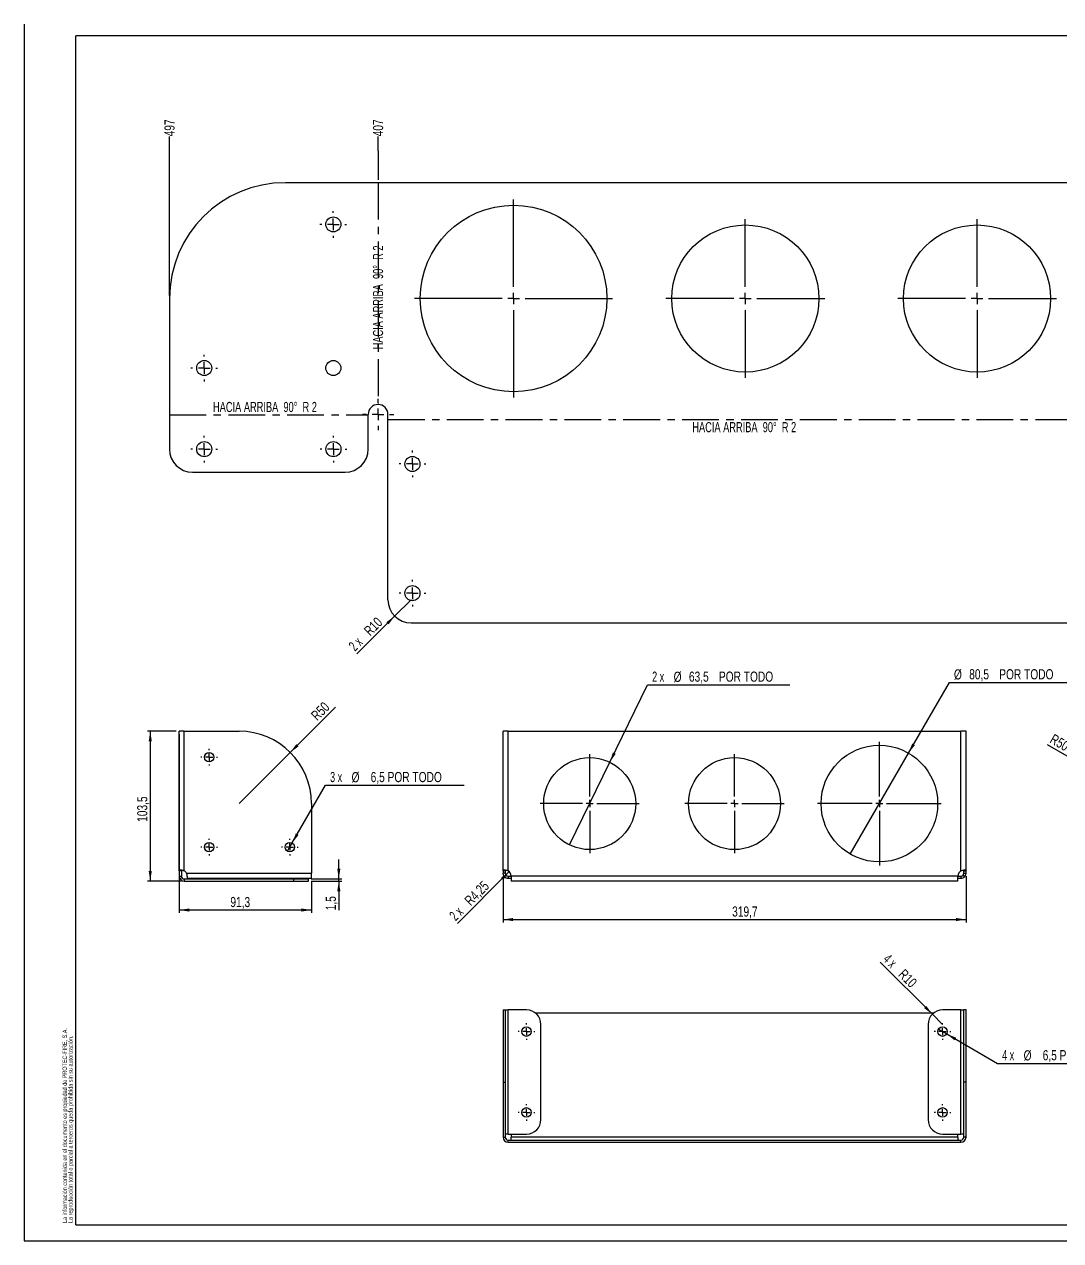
# Model space of a CAD drawing. Extents: x 0 to 1312, y -77 to 420.
# Drawn here: x 0 to 357.8, y 0 to 420 of the extents above; entities that cross this region are included whole.
import ezdxf

# ---------------------------------------------------------------- set-up
doc = ezdxf.new("R2010")
doc.units = 0
doc.linetypes.add('CENTERX2', pattern=[20.32, 12.7, -2.54, 2.54, -2.54])
doc.layers.get('0').update_dxf_attribs({"linetype": 'CONTINUOUS'})
doc.layers.add('FORMATO', color=7, linetype='CONTINUOUS')
doc.styles.add('SLDTEXTSTYLE0', font='TXT', dxfattribs={"width": 0.75})
doc.styles.add('SLDTEXTSTYLE2', font='TXT', dxfattribs={"width": 0.666667})
doc.styles.add('SLDTEXTSTYLE3', font='TXT', dxfattribs={"width": 0.681818})
doc.dimstyles.new('SLDDIMSTYLE1', dxfattribs={"dimtxt": 3.5, "dimasz": 3.5, "dimexe": 0, "dimexo": 0.0625, "dimgap": 0.875, "dimtad": 0, "dimtih": 1, "dimtoh": 1, "dimdec": 1, "dimlfac": 1.25, "dimrnd": 1e-09, "dimzin": 12, "dimdsep": 46, "dimtxsty": 'SLDTEXTSTYLE0', "dimblk1": 'NONE', "dimblk2": 'NONE', "dimsah": 1, "dimcen": 0.09, "dimadec": 0, "dimazin": 0, "dimtfac": 1, "dimtdec": 1, "dimtofl": 0, "dimtmove": 0, "dimatfit": 3, "dimldrblk": 'NONE', "dimfxl": 1, "dimtolj": 1, "dimtzin": 12, "dimarcsym": 0})
doc.dimstyles.new('SLDDIMSTYLE10', dxfattribs={"dimtxt": 3.5, "dimasz": 3.5, "dimexe": 0, "dimexo": 0.0625, "dimgap": 0.875, "dimtad": 1, "dimdec": 1, "dimlfac": 2, "dimrnd": 1e-09, "dimzin": 12, "dimdsep": 46, "dimtxsty": 'SLDTEXTSTYLE0', "dimsah": 1, "dimcen": 0, "dimadec": 0, "dimazin": 0, "dimtfac": 1, "dimtdec": 1, "dimtofl": 0, "dimtmove": 0, "dimatfit": 3, "dimfxl": 1, "dimtolj": 1, "dimtzin": 12, "dimarcsym": 0})
doc.dimstyles.new('SLDDIMSTYLE2', dxfattribs={"dimtxt": 3.5, "dimasz": 3.5, "dimexe": 0, "dimexo": 0.0625, "dimgap": 0.875, "dimtad": 1, "dimdec": 1, "dimlfac": 1.25, "dimrnd": 1e-09, "dimzin": 12, "dimdsep": 46, "dimtxsty": 'SLDTEXTSTYLE0', "dimsah": 1, "dimcen": 0, "dimadec": 0, "dimazin": 0, "dimtfac": 1, "dimtdec": 1, "dimtofl": 0, "dimtmove": 0, "dimatfit": 3, "dimfxl": 1, "dimtolj": 1, "dimtzin": 12, "dimarcsym": 0})
doc.dimstyles.new('SLDDIMSTYLE3', dxfattribs={"dimtxt": 3.5, "dimasz": 3.5, "dimexe": 0, "dimexo": 0.0625, "dimgap": 0.875, "dimtad": 1, "dimdec": 1, "dimlfac": 2, "dimrnd": 1e-09, "dimzin": 12, "dimdsep": 46, "dimtxsty": 'SLDTEXTSTYLE0', "dimsah": 1, "dimcen": 0.09, "dimadec": 0, "dimazin": 0, "dimtfac": 1, "dimtdec": 1, "dimtofl": 0, "dimtmove": 0, "dimatfit": 3, "dimfxl": 1, "dimtolj": 1, "dimtzin": 12, "dimarcsym": 0})
doc.dimstyles.new('SLDDIMSTYLE4', dxfattribs={"dimtxt": 3.5, "dimasz": 3.5, "dimexe": 0, "dimexo": 0.0625, "dimgap": 0.875, "dimtad": 1, "dimdec": 1, "dimlfac": 2, "dimrnd": 1e-09, "dimzin": 12, "dimdsep": 46, "dimtxsty": 'SLDTEXTSTYLE0', "dimsah": 1, "dimcen": 0.09, "dimadec": 0, "dimazin": 0, "dimtfac": 1, "dimtdec": 1, "dimtmove": 0, "dimatfit": 0, "dimfxl": 1, "dimtolj": 1, "dimtzin": 12, "dimarcsym": 0})
doc.dimstyles.new('SLDDIMSTYLE5', dxfattribs={"dimtxt": 3.5, "dimasz": 3.5, "dimexe": 0, "dimexo": 0.0625, "dimgap": 0.875, "dimtad": 0, "dimtih": 1, "dimtoh": 1, "dimdec": 1, "dimlfac": 2, "dimrnd": 1e-09, "dimzin": 12, "dimdsep": 46, "dimtxsty": 'SLDTEXTSTYLE0', "dimblk1": 'NONE', "dimsah": 1, "dimcen": 0, "dimadec": 0, "dimazin": 0, "dimtfac": 1, "dimtdec": 1, "dimtmove": 0, "dimatfit": 3, "dimldrblk": 'NONE', "dimfxl": 1, "dimtolj": 1, "dimtzin": 12, "dimarcsym": 0})
doc.dimstyles.new('SLDDIMSTYLE6', dxfattribs={"dimtxt": 3.5, "dimasz": 3.5, "dimexe": 0, "dimexo": 0.0625, "dimgap": 0.875, "dimtad": 1, "dimdec": 1, "dimlfac": 2, "dimrnd": 1e-09, "dimzin": 12, "dimdsep": 46, "dimtxsty": 'SLDTEXTSTYLE0', "dimsah": 1, "dimcen": 0, "dimadec": 0, "dimazin": 0, "dimtfac": 1, "dimtdec": 1, "dimtofl": 0, "dimtmove": 0, "dimatfit": 3, "dimfxl": 1, "dimtolj": 1, "dimtzin": 12, "dimarcsym": 0})
doc.dimstyles.new('SLDDIMSTYLE7', dxfattribs={"dimtxt": 3.5, "dimasz": 3.5, "dimexe": 0, "dimexo": 0.0625, "dimgap": 0.875, "dimtad": 0, "dimtih": 1, "dimtoh": 1, "dimdec": 1, "dimlfac": 2, "dimrnd": 1e-09, "dimzin": 12, "dimdsep": 46, "dimtxsty": 'SLDTEXTSTYLE0', "dimblk1": 'NONE', "dimsah": 1, "dimcen": 0, "dimadec": 0, "dimazin": 0, "dimtfac": 1, "dimtdec": 1, "dimtmove": 0, "dimatfit": 3, "dimldrblk": 'NONE', "dimfxl": 1, "dimtolj": 1, "dimtzin": 12, "dimarcsym": 0})
doc.dimstyles.new('SLDDIMSTYLE8', dxfattribs={"dimtxt": 3.5, "dimasz": 3.5, "dimexe": 0, "dimexo": 0.0625, "dimgap": 0.875, "dimtad": 1, "dimlfac": 2, "dimrnd": 1e-09, "dimzin": 12, "dimdsep": 46, "dimtxsty": 'SLDTEXTSTYLE0', "dimsah": 1, "dimcen": 0, "dimadec": 0, "dimazin": 0, "dimtfac": 1, "dimtofl": 0, "dimtmove": 1, "dimatfit": 3, "dimfxl": 1, "dimtolj": 1, "dimtzin": 12, "dimarcsym": 0})

# ---------------------------------------------------------------- blocks, each defined once
blk = doc.blocks.new('SW_NOTE_0')
at = {"layer": 'FORMATO', "color": 0, "char_height": 1.5, "attachment_point": 1, "rotation": 90, "style": 'SLDTEXTSTYLE0'}
for s, insert in [('La información contenida en el documento es propiedad de PROTEC-FIRE, S.A.', (-1.93, 0)), ('La reproducción total o parcial a terceros queda prohibida sin su autorización.', (0.07, 0))]:
    blk.add_mtext(s, dxfattribs=dict(at, insert=insert))
blk = doc.blocks.new('_D_23')
at = {"layer": 'FORMATO', "color": 7, "transparency": 16777216}
for p, q in [((122.11, 376.32), (122.11, 381.32)), ((122.11, 376.32), (122.11, 371.32)), ((122.11, 371.32), (122.11, 366.32))]:
    blk.add_line(p, q, dxfattribs=at)
at = {"layer": 'FORMATO', "color": 7, "transparency": 16777216, "insert": (120.38, 381.32), "char_height": 3.5, "attachment_point": 1, "rotation": 90, "style": 'SLDTEXTSTYLE0'}
blk.add_mtext('407', dxfattribs=at)
blk = doc.blocks.new('_NONE')
blk = doc.blocks.new('_D_27')
at = {"layer": 'FORMATO', "color": 7, "transparency": 16777216}
blk.add_line((50.11, 326.32), (50.11, 381.32), dxfattribs=at)
at = {"layer": 'FORMATO', "color": 7, "transparency": 16777216, "insert": (48.38, 381.32), "char_height": 3.5, "attachment_point": 1, "rotation": 90, "style": 'SLDTEXTSTYLE0'}
blk.add_mtext('497', dxfattribs=at)
blk = doc.blocks.new('_D_28')
at = {"layer": 'FORMATO', "color": 7, "transparency": 16777216}
for q in [(133.51, 221.32), (114.83, 202.64)]:
    blk.add_line((127.85, 215.66), q, dxfattribs=at)
blk.add_solid([(127.85, 215.66), (125, 213.57), (125.76, 212.81)], dxfattribs=at)
at = {"layer": 'FORMATO', "color": 7, "transparency": 16777216, "char_height": 3.5, "attachment_point": 1, "rotation": 45}
for s, insert, style in [('R10', (116.9, 211.05), 'SLDTEXTSTYLE0'), ('2 x', (111.66, 205.81), 'SLDTEXTSTYLE2')]:
    blk.add_mtext(s, dxfattribs=dict(at, insert=insert, style=style))
blk = doc.blocks.new('SW_CENTERMARKSYMBOL_2')
at = {"layer": 'FORMATO', "color": 0}
for p, q in [((0, 4), (0, 4.6)), ((-4, 0), (-4.6, 0)), ((0, 0), (-2, 0)), ((0, 0), (0, 2)), ((0, 0), (0, -2)), ((0, 0), (2, 0)), ((4, 0), (4.6, 0)), ((0, -4), (0, -4.6))]:
    blk.add_line(p, q, dxfattribs=at)
blk = doc.blocks.new('SW_CENTERMARKSYMBOL_3')
at = {"layer": 'FORMATO', "color": 0}
for p, q in [((0, 4), (0, 4.6)), ((-4, 0), (-4.6, 0)), ((0, 0), (-2, 0)), ((0, 0), (0, 2)), ((0, 0), (0, -2)), ((0, 0), (2, 0)), ((4, 0), (4.6, 0)), ((0, -4), (0, -4.6))]:
    blk.add_line(p, q, dxfattribs=at)
blk = doc.blocks.new('SW_CENTERMARKSYMBOL_4')
at = {"layer": 'FORMATO', "color": 0}
for p, q in [((0, 4), (0, 4.6)), ((-4, 0), (-4.6, 0)), ((0, 0), (-2, 0)), ((0, 0), (0, 2)), ((0, 0), (0, -2)), ((0, 0), (2, 0)), ((4, 0), (4.6, 0)), ((0, -4), (0, -4.6))]:
    blk.add_line(p, q, dxfattribs=at)
blk = doc.blocks.new('SW_CENTERMARKSYMBOL_5')
at = {"layer": 'FORMATO', "color": 0}
for p, q in [((0, 4), (0, 4.6)), ((-4, 0), (-4.6, 0)), ((0, 0), (-2, 0)), ((0, 0), (0, 2)), ((0, 0), (0, -2)), ((0, 0), (2, 0)), ((4, 0), (4.6, 0)), ((0, -4), (0, -4.6))]:
    blk.add_line(p, q, dxfattribs=at)
blk = doc.blocks.new('SW_CENTERMARKSYMBOL_6')
at = {"layer": 'FORMATO', "color": 0}
for p, q in [((0, 4), (0, 4.6)), ((-4, 0), (-4.6, 0)), ((0, 0), (-2, 0)), ((0, 0), (0, 2)), ((0, 0), (0, -2)), ((0, 0), (2, 0)), ((4, 0), (4.6, 0)), ((0, -4), (0, -4.6))]:
    blk.add_line(p, q, dxfattribs=at)
blk = doc.blocks.new('SW_CENTERMARKSYMBOL_10')
at = {"layer": 'FORMATO', "color": 0}
for p, q in [((0, 4), (0, 34.2)), ((-4, 0), (-34.2, 0)), ((0, 0), (-2, 0)), ((0, 0), (0, 2)), ((0, 0), (0, -2)), ((0, 0), (2, 0)), ((4, 0), (34.2, 0)), ((0, -4), (0, -34.2))]:
    blk.add_line(p, q, dxfattribs=at)
blk = doc.blocks.new('SW_CENTERMARKSYMBOL_11')
at = {"layer": 'FORMATO', "color": 0}
for p, q in [((0, 4), (0, 27.4)), ((-4, 0), (-27.4, 0)), ((0, 0), (-2, 0)), ((0, 0), (0, 2)), ((0, 0), (0, -2)), ((0, 0), (2, 0)), ((4, 0), (27.4, 0)), ((0, -4), (0, -27.4))]:
    blk.add_line(p, q, dxfattribs=at)
blk = doc.blocks.new('SW_CENTERMARKSYMBOL_12')
at = {"layer": 'FORMATO', "color": 0}
for p, q in [((0, 4), (0, 27.4)), ((-4, 0), (-27.4, 0)), ((0, 0), (-2, 0)), ((0, 0), (0, 2)), ((0, 0), (0, -2)), ((0, 0), (2, 0)), ((4, 0), (27.4, 0)), ((0, -4), (0, -27.4))]:
    blk.add_line(p, q, dxfattribs=at)
blk = doc.blocks.new('SW_CENTERMARKSYMBOL_13')
at = {"layer": 'FORMATO', "color": 0}
for p, q in [((0, 4), (0, 4.6)), ((-4, 0), (-4.6, 0)), ((0, 0), (-2, 0)), ((0, 0), (0, 2)), ((0, 0), (0, -2)), ((0, 0), (2, 0)), ((4, 0), (4.6, 0)), ((0, -4), (0, -4.6))]:
    blk.add_line(p, q, dxfattribs=at)
blk = doc.blocks.new('SW_CENTERMARKSYMBOL_15')
at = {"layer": 'FORMATO', "color": 0}
for p, q in [((0, 4), (0, 5.4)), ((-4, 0), (-5.4, 0)), ((0, 0), (-2, 0)), ((0, 0), (0, 2)), ((0, 0), (0, -2)), ((0, 0), (2, 0)), ((4, 0), (5.4, 0)), ((0, -4), (0, -5.4))]:
    blk.add_line(p, q, dxfattribs=at)
blk = doc.blocks.new('_D_29')
at = {"layer": 'FORMATO', "color": 7, "transparency": 16777216}
for p, q in [((53.47, 174.92), (53.47, 113.17)), ((99.14, 124.17), (99.14, 113.17)), ((99.14, 114.17), (53.47, 114.17))]:
    blk.add_line(p, q, dxfattribs=at)
for points in [[(53.47, 114.17), (56.97, 113.63), (56.97, 114.71)], [(99.14, 114.17), (95.64, 114.71), (95.64, 113.63)]]:
    blk.add_solid(points, dxfattribs=at)
at = {"layer": 'FORMATO', "color": 7, "transparency": 16777216, "insert": (71.13, 118.68), "char_height": 3.5, "attachment_point": 1, "style": 'SLDTEXTSTYLE0'}
blk.add_mtext('91,3', dxfattribs=at)
blk = doc.blocks.new('_D_30')
at = {"layer": 'FORMATO', "color": 7, "transparency": 16777216}
for p, q in [((52.47, 175.92), (42.47, 175.92)), ((43.47, 175.92), (43.47, 124.17)), ((54.22, 124.17), (42.47, 124.17))]:
    blk.add_line(p, q, dxfattribs=at)
for points in [[(43.47, 175.92), (42.93, 172.42), (44.01, 172.42)], [(43.47, 124.17), (44.01, 127.67), (42.93, 127.67)]]:
    blk.add_solid(points, dxfattribs=at)
at = {"layer": 'FORMATO', "color": 7, "transparency": 16777216, "insert": (38.96, 144.62), "char_height": 3.5, "attachment_point": 1, "rotation": 90, "style": 'SLDTEXTSTYLE0'}
blk.add_mtext('103,5', dxfattribs=at)
blk = doc.blocks.new('_D_31')
at = {"layer": 'FORMATO', "color": 7, "transparency": 16777216}
for p, q in [((108.57, 124.92), (108.57, 131.65)), ((99.06, 124.92), (109.57, 124.92)), ((99.06, 124.17), (109.57, 124.17)), ((108.57, 124.17), (108.57, 124.92)), ((108.57, 124.17), (108.57, 114.08))]:
    blk.add_line(p, q, dxfattribs=at)
for points in [[(108.57, 124.92), (109.11, 128.42), (108.03, 128.42)], [(108.57, 124.17), (108.03, 120.67), (109.11, 120.67)]]:
    blk.add_solid(points, dxfattribs=at)
at = {"layer": 'FORMATO', "color": 7, "transparency": 16777216, "insert": (104.06, 114.08), "char_height": 3.5, "attachment_point": 1, "rotation": 90, "style": 'SLDTEXTSTYLE0'}
blk.add_mtext('1,5', dxfattribs=at)
blk = doc.blocks.new('_D_32')
at = {"layer": 'FORMATO', "transparency": 16777216}
for p, q in [((92.46, 137.33), (103.97, 157.27)), ((103.97, 157.27), (151.81, 157.27)), ((90.83, 134.51), (92.46, 137.33))]:
    blk.add_line(p, q, dxfattribs=at)
blk.add_solid([(92.46, 137.33), (94.67, 140.09), (93.74, 140.63)], dxfattribs=at)
at = {"layer": 'FORMATO', "transparency": 16777216, "char_height": 3.5, "attachment_point": 1}
for s, insert, style in [('3 x', (105.56, 161.84), 'SLDTEXTSTYLE2'), ('%%c', (112.97, 161.79), 'SLDTEXTSTYLE0'), ('6,5 POR TODO', (119.56, 161.84), 'SLDTEXTSTYLE0')]:
    blk.add_mtext(s, dxfattribs=dict(at, insert=insert, style=style))
blk = doc.blocks.new('_D_33')
at = {"layer": 'FORMATO', "color": 7, "transparency": 16777216}
for q in [(107.48, 184.26), (74.14, 150.92)]:
    blk.add_line((91.82, 168.6), q, dxfattribs=at)
blk.add_solid([(91.82, 168.6), (94.68, 170.69), (93.91, 171.45)], dxfattribs=at)
at = {"layer": 'FORMATO', "color": 7, "transparency": 16777216, "insert": (98.64, 181.79), "char_height": 3.5, "attachment_point": 1, "rotation": 45, "style": 'SLDTEXTSTYLE0'}
blk.add_mtext('R50', dxfattribs=at)
blk = doc.blocks.new('SW_CENTERMARKSYMBOL_17')
at = {"layer": 'FORMATO', "color": 0}
for p, q in [((-2.5, 0), (-2.875, 0)), ((0, 0), (-1.25, 0)), ((0, 2.5), (0, 2.875)), ((0, 0), (0, 1.25)), ((0, 0), (0, -1.25)), ((0, 0), (1.25, 0)), ((2.5, 0), (2.875, 0)), ((0, -2.5), (0, -2.875))]:
    blk.add_line(p, q, dxfattribs=at)
blk = doc.blocks.new('SW_CENTERMARKSYMBOL_18')
at = {"layer": 'FORMATO', "color": 0}
for p, q in [((-2.5, 0), (-2.875, 0)), ((0, 0), (-1.25, 0)), ((0, 2.5), (0, 2.875)), ((0, 0), (0, 1.25)), ((0, 0), (0, -1.25)), ((0, 0), (1.25, 0)), ((2.5, 0), (2.875, 0)), ((0, -2.5), (0, -2.875))]:
    blk.add_line(p, q, dxfattribs=at)
blk = doc.blocks.new('SW_CENTERMARKSYMBOL_19')
at = {"layer": 'FORMATO', "color": 0}
for p, q in [((-2.5, 0), (-2.875, 0)), ((0, 0), (-1.25, 0)), ((0, 2.5), (0, 2.875)), ((0, 0), (0, 1.25)), ((0, 0), (0, -1.25)), ((0, 0), (1.25, 0)), ((2.5, 0), (2.875, 0)), ((0, -2.5), (0, -2.875))]:
    blk.add_line(p, q, dxfattribs=at)
blk = doc.blocks.new('_D_34')
at = {"layer": 'FORMATO', "color": 7, "transparency": 16777216}
for p, q in [((165.26, 125.92), (165.26, 109.89)), ((325.1, 125.92), (325.1, 109.89)), ((165.26, 110.89), (325.1, 110.89))]:
    blk.add_line(p, q, dxfattribs=at)
for points in [[(165.26, 110.89), (168.76, 110.35), (168.76, 111.43)], [(325.1, 110.89), (321.6, 111.43), (321.6, 110.35)]]:
    blk.add_solid(points, dxfattribs=at)
at = {"layer": 'FORMATO', "color": 7, "transparency": 16777216, "insert": (244.36, 115.4), "char_height": 3.5, "attachment_point": 1, "style": 'SLDTEXTSTYLE0'}
blk.add_mtext('319,7', dxfattribs=at)
blk = doc.blocks.new('_D_35')
at = {"layer": 'FORMATO', "transparency": 16777216}
for p, q in [((202.13, 165.19), (215.16, 191.94)), ((215.16, 191.94), (264.29, 191.94)), ((188.23, 136.65), (202.13, 165.19))]:
    blk.add_line(p, q, dxfattribs=at)
blk.add_solid([(202.13, 165.19), (204.15, 168.1), (203.18, 168.57)], dxfattribs=at)
at = {"layer": 'FORMATO', "transparency": 16777216, "char_height": 3.5, "attachment_point": 1}
for s, insert, style in [('2 x', (216.74, 196.51), 'SLDTEXTSTYLE2'), ('%%c', (224.16, 196.45), 'SLDTEXTSTYLE0'), ('63,5', (229.44, 196.51), 'SLDTEXTSTYLE0'), ('POR TODO', (239.8, 196.51), 'SLDTEXTSTYLE0')]:
    blk.add_mtext(s, dxfattribs=dict(at, insert=insert, style=style))
blk = doc.blocks.new('_D_36')
at = {"layer": 'FORMATO', "transparency": 16777216}
for p, q in [((305.24, 168.35), (319.34, 192.76)), ((319.34, 192.76), (361.06, 192.76)), ((285.12, 133.49), (305.24, 168.35))]:
    blk.add_line(p, q, dxfattribs=at)
blk.add_solid([(305.24, 168.35), (307.46, 171.11), (306.52, 171.65)], dxfattribs=at)
at = {"layer": 'FORMATO', "transparency": 16777216, "char_height": 3.5, "attachment_point": 1, "style": 'SLDTEXTSTYLE0'}
for s, insert in [('%%c', (320.93, 197.28)), ('80,5', (326.2, 197.33)), ('POR TODO', (336.57, 197.33))]:
    blk.add_mtext(s, dxfattribs=dict(at, insert=insert))
blk = doc.blocks.new('_D_37')
at = {"layer": 'FORMATO', "color": 7, "transparency": 16777216}
blk.add_line((167.43, 127.42), (149.58, 109.5), dxfattribs=at)
blk.add_solid([(167.43, 127.42), (164.58, 125.32), (165.34, 124.56)], dxfattribs=at)
at = {"layer": 'FORMATO', "color": 7, "transparency": 16777216, "char_height": 3.5, "attachment_point": 1, "rotation": 45}
for s, insert, style in [('R4,25', (151.63, 117.93), 'SLDTEXTSTYLE0'), ('2 x', (146.39, 112.69), 'SLDTEXTSTYLE2')]:
    blk.add_mtext(s, dxfattribs=dict(at, insert=insert, style=style))
blk = doc.blocks.new('SW_CENTERMARKSYMBOL_20')
at = {"layer": 'FORMATO', "color": 0}
for p, q in [((0, 2.5), (0, 17.125)), ((-2.5, 0), (-17.125, 0)), ((0, 0), (-1.25, 0)), ((0, 0), (0, 1.25)), ((0, 0), (0, -1.25)), ((0, 0), (1.25, 0)), ((2.5, 0), (17.125, 0)), ((0, -2.5), (0, -17.125))]:
    blk.add_line(p, q, dxfattribs=at)
blk = doc.blocks.new('SW_CENTERMARKSYMBOL_21')
at = {"layer": 'FORMATO', "color": 0}
for p, q in [((0, 2.5), (0, 17.125)), ((-2.5, 0), (-17.125, 0)), ((0, 0), (-1.25, 0)), ((0, 0), (0, 1.25)), ((0, 0), (0, -1.25)), ((0, 0), (1.25, 0)), ((2.5, 0), (17.125, 0)), ((0, -2.5), (0, -17.125))]:
    blk.add_line(p, q, dxfattribs=at)
blk = doc.blocks.new('SW_CENTERMARKSYMBOL_22')
at = {"layer": 'FORMATO', "color": 0}
for p, q in [((0, 2.5), (0, 21.375)), ((-2.5, 0), (-21.375, 0)), ((0, 0), (-1.25, 0)), ((0, 0), (0, 1.25)), ((0, 0), (0, -1.25)), ((0, 0), (1.25, 0)), ((2.5, 0), (21.375, 0)), ((0, -2.5), (0, -21.375))]:
    blk.add_line(p, q, dxfattribs=at)
blk = doc.blocks.new('_D_39')
at = {"layer": 'FORMATO', "transparency": 16777216}
for p, q in [((315.6, 72.99), (318.42, 71.37)), ((318.42, 71.37), (335.98, 61.23)), ((335.98, 61.23), (383.82, 61.23))]:
    blk.add_line(p, q, dxfattribs=at)
blk.add_solid([(318.42, 71.37), (321.18, 69.15), (321.72, 70.08)], dxfattribs=at)
at = {"layer": 'FORMATO', "transparency": 16777216, "char_height": 3.5, "attachment_point": 1}
for s, insert, style in [('4 x', (337.57, 65.79), 'SLDTEXTSTYLE2'), ('%%c', (344.98, 65.74), 'SLDTEXTSTYLE0'), ('6,5 POR TODO', (351.57, 65.79), 'SLDTEXTSTYLE0')]:
    blk.add_mtext(s, dxfattribs=dict(at, insert=insert, style=style))
blk = doc.blocks.new('_D_40')
at = {"layer": 'FORMATO', "color": 7, "transparency": 16777216}
for q in [(295.51, 96.17), (317.01, 74.68)]:
    blk.add_line((313.47, 78.21), q, dxfattribs=at)
blk.add_solid([(313.47, 78.21), (311.38, 81.07), (310.62, 80.31)], dxfattribs=at)
at = {"layer": 'FORMATO', "color": 7, "transparency": 16777216, "char_height": 3.5, "attachment_point": 1, "rotation": 315}
for s, insert, style in [('4 x', (298.69, 99.35), 'SLDTEXTSTYLE2'), ('R10', (303.93, 94.11), 'SLDTEXTSTYLE0')]:
    blk.add_mtext(s, dxfattribs=dict(at, insert=insert, style=style))
blk = doc.blocks.new('SW_CENTERMARKSYMBOL_23')
at = {"layer": 'FORMATO', "color": 0}
for p, q in [((-2.5, 0), (-2.875, 0)), ((0, 0), (-1.25, 0)), ((0, 2.5), (0, 2.875)), ((0, 0), (0, 1.25)), ((0, 0), (0, -1.25)), ((0, 0), (1.25, 0)), ((2.5, 0), (2.875, 0)), ((0, -2.5), (0, -2.875))]:
    blk.add_line(p, q, dxfattribs=at)
blk = doc.blocks.new('SW_CENTERMARKSYMBOL_24')
at = {"layer": 'FORMATO', "color": 0}
for p, q in [((-2.5, 0), (-2.875, 0)), ((0, 0), (-1.25, 0)), ((0, 2.5), (0, 2.875)), ((0, 0), (0, 1.25)), ((0, 0), (0, -1.25)), ((0, 0), (1.25, 0)), ((2.5, 0), (2.875, 0)), ((0, -2.5), (0, -2.875))]:
    blk.add_line(p, q, dxfattribs=at)
blk = doc.blocks.new('SW_CENTERMARKSYMBOL_25')
at = {"layer": 'FORMATO', "color": 0}
for p, q in [((-2.5, 0), (-2.875, 0)), ((0, 0), (-1.25, 0)), ((0, 2.5), (0, 2.875)), ((0, 0), (0, 1.25)), ((0, 0), (0, -1.25)), ((0, 0), (1.25, 0)), ((2.5, 0), (2.875, 0)), ((0, -2.5), (0, -2.875))]:
    blk.add_line(p, q, dxfattribs=at)
blk = doc.blocks.new('SW_CENTERMARKSYMBOL_26')
at = {"layer": 'FORMATO', "color": 0}
for p, q in [((-2.5, 0), (-2.875, 0)), ((0, 0), (-1.25, 0)), ((0, 2.5), (0, 2.875)), ((0, 0), (0, 1.25)), ((0, 0), (0, -1.25)), ((0, 0), (1.25, 0)), ((2.5, 0), (2.875, 0)), ((0, -2.5), (0, -2.875))]:
    blk.add_line(p, q, dxfattribs=at)
blk = doc.blocks.new('_D_41')
at = {"layer": 'FORMATO', "color": 7, "transparency": 16777216}
for q in [(353.23, 171.24), (388.44, 150.92)]:
    blk.add_line((366.79, 163.42), q, dxfattribs=at)
blk.add_solid([(366.79, 163.42), (364.03, 165.64), (363.49, 164.7)], dxfattribs=at)
at = {"layer": 'FORMATO', "color": 7, "transparency": 16777216, "insert": (355.49, 175.15), "char_height": 3.5, "attachment_point": 1, "rotation": 330, "style": 'SLDTEXTSTYLE0'}
blk.add_mtext('R50', dxfattribs=at)

msp = doc.modelspace()

# ---------------------------------------------------------------- linework, layer by layer
at = {"color": 7, "linetype": 'Continuous'}
for p, q in [((0, 420), (0, 0)), ((407.7098, 365.3211), (90.1098, 365.3211)), ((50.1098, 325.3211), (50.1098, 273.3211)), ((118.7098, 273.3211), (118.7098, 285.3211)), ((125.5098, 221.3211), (125.5098, 285.3211)), ((58.1098, 265.3211), (110.7098, 265.3211)), ((133.5098, 213.3211), (364.3098, 213.3211)), ((53.4727, 127.749), (53.4727, 175.9188)), ((55.2227, 175.9188), (53.4727, 175.9188)), ((55.2227, 127.749), (55.2227, 175.9188)), ((55.2227, 175.9188), (74.1428, 175.9188)), ((165.2583, 127.749), (165.2583, 175.9188)), ((167.0083, 175.9188), (165.2583, 175.9188)), ((167.0083, 127.749), (167.0083, 175.9188)), ((167.0083, 175.9188), (323.3485, 175.9188)), ((323.3485, 127.749), (323.3485, 175.9188)), ((325.0985, 175.9188), (323.3485, 175.9188)), ((325.0985, 127.749), (325.0985, 175.9188)), ((99.1428, 150.9188), (99.1428, 126.9188)), ((54.2227, 127.749), (53.4727, 127.749)), ((53.4727, 127.749), (53.4727, 125.9188)), ((54.2227, 127.749), (54.2227, 125.9188)), ((56.0178, 126.9188), (99.1428, 126.9188)), ((99.1428, 125.1688), (99.1428, 126.9188)), ((166.0083, 127.749), (165.2583, 127.749)), ((165.2583, 127.749), (165.2583, 126.9188)), ((166.0083, 126.9188), (165.2583, 126.9188)), ((166.2613, 126.254), (165.7011, 125.7554)), ((166.0083, 127.749), (166.0083, 126.9188)), ((324.0955, 126.254), (324.6557, 125.7554)), ((324.3485, 127.749), (325.0985, 127.749)), ((324.3485, 126.9188), (324.3485, 127.749)), ((324.3485, 126.9188), (325.0985, 126.9188)), ((325.0985, 126.9188), (325.0985, 127.749)), ((53.4727, 125.9188), (54.2227, 125.9188)), ((55.2227, 124.9188), (55.2227, 124.1688)), ((55.2227, 124.9188), (93.0628, 124.9188)), ((55.2227, 124.1688), (93.0628, 124.1688)), ((56.2678, 125.7554), (56.2678, 125.1688)), ((56.2678, 125.1688), (99.1428, 125.1688)), ((93.0628, 124.1688), (93.0628, 124.9188)), ((93.0628, 124.9188), (98.0628, 124.9188)), ((93.0628, 124.1688), (98.0628, 124.1688)), ((98.0628, 124.1688), (98.0628, 124.9188)), ((167.0083, 125.9188), (167.0083, 125.1688)), ((167.0083, 125.9188), (168.0534, 125.9188)), ((167.0083, 125.1688), (168.0534, 125.1688)), ((322.3034, 125.9188), (168.0534, 125.9188)), ((168.0534, 125.9188), (168.0534, 124.1688)), ((322.3034, 124.1688), (168.0534, 124.1688)), ((322.3034, 124.1688), (322.3034, 125.9188)), ((322.3034, 125.9188), (323.3485, 125.9188)), ((322.3034, 125.1688), (323.3485, 125.1688)), ((323.3485, 125.9188), (323.3485, 125.1688)), ((165.2583, 79.6786), (166.0083, 79.6786)), ((165.2583, 79.6786), (165.2583, 54.6786)), ((166.0083, 79.6786), (166.0083, 54.6786)), ((166.0083, 79.6786), (167.0083, 79.6786)), ((167.0083, 36.8036), (167.0083, 79.6786)), ((173.3485, 79.6786), (167.0083, 79.6786)), ((313.9046, 78.5987), (176.4522, 78.5987)), ((323.3485, 79.6786), (317.0083, 79.6786)), ((323.3485, 36.8036), (323.3485, 79.6786)), ((323.3485, 79.6786), (324.3485, 79.6786)), ((325.0985, 79.6786), (324.3485, 79.6786)), ((324.3485, 54.6786), (324.3485, 79.6786)), ((325.0985, 54.6786), (325.0985, 79.6786)), ((178.3485, 41.8036), (178.3485, 74.6786)), ((312.0083, 74.6786), (312.0083, 41.8036)), ((165.2583, 54.6786), (166.0083, 54.6786)), ((165.2583, 54.6786), (165.2583, 35.7586)), ((166.0083, 54.6786), (166.0083, 35.7586)), ((325.0985, 54.6786), (324.3485, 54.6786)), ((324.3485, 35.7586), (324.3485, 54.6786)), ((325.0985, 35.7586), (325.0985, 54.6786)), ((165.2583, 35.7586), (166.0083, 35.7586)), ((167.0083, 36.8036), (166.2613, 36.8036)), ((167.0083, 36.8036), (173.3485, 36.8036)), ((167.0083, 34.0086), (167.0083, 34.7586)), ((167.0083, 34.7586), (323.3485, 34.7586)), ((167.0083, 34.0086), (323.3485, 34.0086)), ((168.0534, 36.8036), (168.0534, 35.7586)), ((322.3034, 35.7586), (168.0534, 35.7586)), ((168.0534, 34.7586), (168.0534, 35.7586)), ((317.0083, 36.8036), (323.3485, 36.8036)), ((322.3034, 35.7586), (322.3034, 36.8036)), ((322.3034, 35.7586), (322.3034, 34.7586)), ((324.0955, 36.8036), (323.3485, 36.8036)), ((323.3485, 34.0086), (323.3485, 34.7586)), ((325.0985, 35.7586), (324.3485, 35.7586)), ((0, 0), (594, 0))]:
    msp.add_line(p, q, dxfattribs=at)
at = {"color": 7, "linetype": 'CENTERX2'}
for p, q in [((122.1098, 365.3211), (122.1098, 288.7211)), ((50.1098, 285.1932), (118.7098, 285.1932)), ((125.5098, 283.5932), (372.3098, 283.5932))]:
    msp.add_line(p, q, dxfattribs=at)
at = {"color": 7, "linetype": 'Continuous', "flags": 128}
for points in [[(53.4727, 127.749), (53.5071, 127.8768), (53.6081, 127.9687), (53.7703, 128.0247), (53.9862, 128.0449), (54.2135, 128.0278), (54.4976, 127.9728), (54.8368, 127.8798), (55.2227, 127.749)], [(165.2583, 127.749), (165.2927, 127.8768), (165.3937, 127.9687), (165.5559, 128.0247), (165.7718, 128.0449), (165.9991, 128.0278), (166.2832, 127.9728), (166.6224, 127.8798), (167.0083, 127.749)], [(165.7011, 125.7554), (165.3811, 126.2748), (165.2583, 126.9188)], [(323.3485, 127.749), (323.6939, 127.8768), (324.0234, 127.9687), (324.3247, 128.0247), (324.5868, 128.0449), (324.7782, 128.0278), (324.9412, 127.9728), (325.0554, 127.8798), (325.0985, 127.749)], [(166.2613, 36.8036), (166.1586, 36.7804), (166.0785, 36.7309), (166.0083, 36.5536)], [(324.3485, 36.5536), (324.2901, 36.7201), (324.2112, 36.7722), (324.0955, 36.8036)]]:
    msp.add_lwpolyline(points, dxfattribs=at)
at = {"color": 7, "linetype": 'Continuous'}
for centre, radius in [((168.9098, 325.3211), 32.2), ((106.6698, 350.9211), 2.6), ((248.9098, 325.3211), 25.4), ((328.9098, 325.3211), 25.4), ((62.1098, 301.3211), 2.6), ((106.6698, 301.3211), 2.6), ((62.1098, 273.3211), 2.6), ((106.7098, 273.3211), 2.6), ((133.9819, 268.1932), 2.6), ((133.9819, 223.5932), 2.6), ((63.7928, 166.9188), 1.625), ((295.1784, 150.9188), 20.125), ((195.1784, 150.9188), 15.875), ((245.1784, 150.9188), 15.875), ((63.7928, 135.9188), 1.625), ((91.6428, 135.9188), 1.625), ((173.3485, 72.1786), 1.625), ((317.0083, 72.1786), 1.625), ((173.3485, 44.3036), 1.625), ((317.0083, 44.3036), 1.625)]:
    msp.add_circle(centre, radius, dxfattribs=at)
for centre, radius, start, end in [((90.1098, 325.3211), 40, 90, 180), ((122.1098, 285.3211), 3.4, 0, 180), ((58.1098, 273.3211), 8, 180, 270), ((110.7098, 273.3211), 8, 270, 0), ((133.5098, 221.3211), 8, 180, 270), ((74.1428, 150.9188), 25, 0, 90), ((54.4613, 127.785), 0.2413, 116.637077, 188.597867), ((54.1428, 125.9188), 2.125, 28.072487, 59.456072), ((51.7023, 125.383), 4.5806, 4.663455, 19.590745), ((166.2469, 127.785), 0.2413, 116.637392, 188.597056), ((167.0083, 126.9188), 1, 180.000197, 221.66909), ((167.0083, 126.9188), 1, 221.669658, 270), ((165.9284, 125.9188), 2.125, 0, 59.456072), ((324.4284, 125.9188), 2.125, 120.543928, 180), ((323.3485, 126.9188), 1, 270, 318.330342), ((323.3485, 126.9188), 1, 318.330602, 0.000112), ((324.0966, 127.7753), 0.2532, 354.033241, 64.023575), ((323.3484, 126.9188), 1.75, 318.330758, 359.999666), ((55.2227, 125.9188), 1.75, 180, 270), ((55.2227, 125.9188), 1, 180, 270), ((167.0083, 126.9188), 1.75, 221.669658, 270), ((323.3485, 126.9188), 1.75, 270, 318.330342), ((173.3485, 74.6786), 5, 0, 90), ((317.0083, 74.6786), 5, 90, 180), ((173.3485, 41.8036), 5, 270, 0), ((317.0083, 41.8036), 5, 180, 270), ((167.0083, 35.7586), 1.75, 180, 270), ((167.0083, 35.7586), 1, 180, 270), ((323.3485, 35.7586), 1, 270, 360), ((323.3485, 35.7586), 1.75, 270, 0)]:
    msp.add_arc(centre, radius, start, end, dxfattribs=at)
at = {"layer": 'FORMATO', "color": 7}
for p, q in [((587.9684, 416.0466), (17.7844, 416.0466)), ((17.7844, 5.5), (17.7844, 416.0466)), ((17.7844, 5.5), (587.9684, 5.5))]:
    msp.add_line(p, q, dxfattribs=at)

# ---------------------------------------------------------------- block references
for name, p in [('SW_CENTERMARKSYMBOL_10', (168.9098, 325.3211)), ('SW_CENTERMARKSYMBOL_13', (106.6698, 350.9211)), ('SW_CENTERMARKSYMBOL_11', (248.9098, 325.3211)), ('SW_CENTERMARKSYMBOL_12', (328.9098, 325.3211)), ('SW_CENTERMARKSYMBOL_6', (62.1098, 301.3211)), ('SW_CENTERMARKSYMBOL_15', (122.1098, 285.3211)), ('SW_CENTERMARKSYMBOL_4', (62.1098, 273.3211)), ('SW_CENTERMARKSYMBOL_5', (106.7098, 273.3211)), ('SW_CENTERMARKSYMBOL_3', (133.9819, 268.1932)), ('SW_CENTERMARKSYMBOL_2', (133.9819, 223.5932)), ('SW_CENTERMARKSYMBOL_22', (295.1784, 150.9188)), ('SW_CENTERMARKSYMBOL_18', (63.7928, 166.9188)), ('SW_CENTERMARKSYMBOL_20', (195.1784, 150.9188)), ('SW_CENTERMARKSYMBOL_21', (245.1784, 150.9188)), ('SW_CENTERMARKSYMBOL_19', (63.7928, 135.9188)), ('SW_CENTERMARKSYMBOL_17', (91.6428, 135.9188)), ('SW_CENTERMARKSYMBOL_24', (173.3485, 72.1786)), ('SW_CENTERMARKSYMBOL_25', (317.0083, 72.1786)), ('SW_CENTERMARKSYMBOL_23', (173.3485, 44.3036)), ('SW_CENTERMARKSYMBOL_26', (317.0083, 44.3036))]:
    msp.add_blockref(name, p, dxfattribs=at)
at = {"layer": 'FORMATO'}
msp.add_blockref('SW_NOTE_0', (15.1212, 6.1114), dxfattribs=at)

# ---------------------------------------------------------------- texts
at = {"color": 7, "linetype": 'Continuous', "insert": (120.3517, 325.6916), "char_height": 3.5, "attachment_point": 2, "rotation": 90, "style": 'SLDTEXTSTYLE3'}
msp.add_mtext('HACIA ARRIBA  90°  R 2', dxfattribs=at)
at = {"color": 7, "linetype": 'Continuous', "char_height": 3.5, "attachment_point": 2, "style": 'SLDTEXTSTYLE3'}
for insert in [(83.0803, 289.6264), (248.5432, 282.6564)]:
    msp.add_mtext('HACIA ARRIBA  90°  R 2', dxfattribs=dict(at, insert=insert))

# ---------------------------------------------------------------- dimensions: what is measured, and where the dimension line sits
at = {"layer": 'FORMATO', "color": 7}
for feature_location, offset, picture, middle in [((50.1098, 325.3211), (0, 56), '_D_27', (50.1098, 385.2003)), ((122.1098, 365.3211), (0, 16), '_D_23', (122.1098, 385.2003))]:
    dim = msp.add_ordinate_dim(feature_location=feature_location, offset=offset, dtype=1, origin=(447.7098, 325.3211), dimstyle='SLDDIMSTYLE1', dxfattribs=at)
    dim.commit()
    dim.dimension.update_dxf_attribs({"geometry": picture, "text_midpoint": middle})
for center, mpoint, text, dimstyle, picture, middle in [((133.5098, 221.3211), (127.853, 215.6642), '2 x <>', 'SLDDIMSTYLE2', '_D_28', (120.1351, 207.9463)), ((165.9284, 125.9188), (167.431, 127.4214), '2 x <>', 'SLDDIMSTYLE8', '_D_37', (156.1753, 116.1658)), ((317.0083, 74.6786), (313.4728, 78.2142), '4 x <>', 'SLDDIMSTYLE10', '_D_40', (300.8463, 90.8406))]:
    dim = msp.add_radius_dim(center=center, mpoint=mpoint, text=text, dimstyle=dimstyle, dxfattribs=at)
    dim.commit()
    dim.dimension.update_dxf_attribs({"geometry": picture, "text_midpoint": middle, "dimtype": 164})
at = {"layer": 'FORMATO'}
for p1, p2, text, dimstyle, picture, middle in [((285.1159, 133.4901), (305.2409, 168.3476), '<> POR TODO', 'SLDDIMSTYLE7', '_D_36', (340.9915, 195.5689)), ((188.2277, 136.6463), (202.1291, 165.1913), '2 x <> POR TODO', 'SLDDIMSTYLE7', '_D_35', (240.5172, 194.7474)), ((90.8303, 134.5115), (92.4553, 137.3261), '3 x <> POR TODO\\P', 'SLDDIMSTYLE5', '_D_32', (128.6863, 160.0793)), ((315.601, 72.9911), (318.4156, 71.3661), '4 x <> POR TODO\\P', 'SLDDIMSTYLE5', '_D_39', (360.6921, 64.0312))]:
    dim = msp.add_diameter_dim_2p(p1=p1, p2=p2, text=text, dimstyle=dimstyle, dxfattribs=at)
    dim.commit()
    dim.dimension.update_dxf_attribs({"geometry": picture, "text_midpoint": middle, "dimtype": 163})
at = {"layer": 'FORMATO', "color": 7}
for center, mpoint, picture, middle in [((74.1428, 150.9188), (91.8204, 168.5965), '_D_33', (104.7169, 181.493)), ((388.4397, 150.9188), (366.7891, 163.4188), '_D_41', (356.6101, 169.2957))]:
    dim = msp.add_radius_dim(center=center, mpoint=mpoint, dimstyle='SLDDIMSTYLE6', dxfattribs=at)
    dim.commit()
    dim.dimension.update_dxf_attribs({"geometry": picture, "text_midpoint": middle, "dimtype": 164})
for base, p1, p2, dimstyle, picture, middle in [((43.4708, 124.1688), (53.4727, 175.9188), (55.2227, 124.1688), 'SLDDIMSTYLE3', '_D_30', (43.4708, 150.4368)), ((108.572, 124.9188), (98.0628, 124.1688), (98.0628, 124.9188), 'SLDDIMSTYLE4', '_D_31', (108.572, 117.309))]:
    dim = msp.add_linear_dim(base=base, p1=p1, p2=p2, angle=90, dimstyle=dimstyle, dxfattribs=at)
    dim.commit()
    dim.dimension.update_dxf_attribs({"geometry": picture, "text_midpoint": middle, "dimtype": 160})
for base, p1, p2, picture, middle in [((53.4727, 114.1688), (99.1428, 125.1688), (53.4727, 175.9188), '_D_29', (75.6521, 114.1688)), ((325.0985, 110.8885), (165.2583, 126.9188), (325.0985, 126.9188), '_D_34', (250.1809, 110.8885))]:
    dim = msp.add_linear_dim(base=base, p1=p1, p2=p2, dimstyle='SLDDIMSTYLE3', dxfattribs=at)
    dim.commit()
    dim.dimension.update_dxf_attribs({"geometry": picture, "text_midpoint": middle, "dimtype": 160})

doc.saveas('drawing.dxf')
